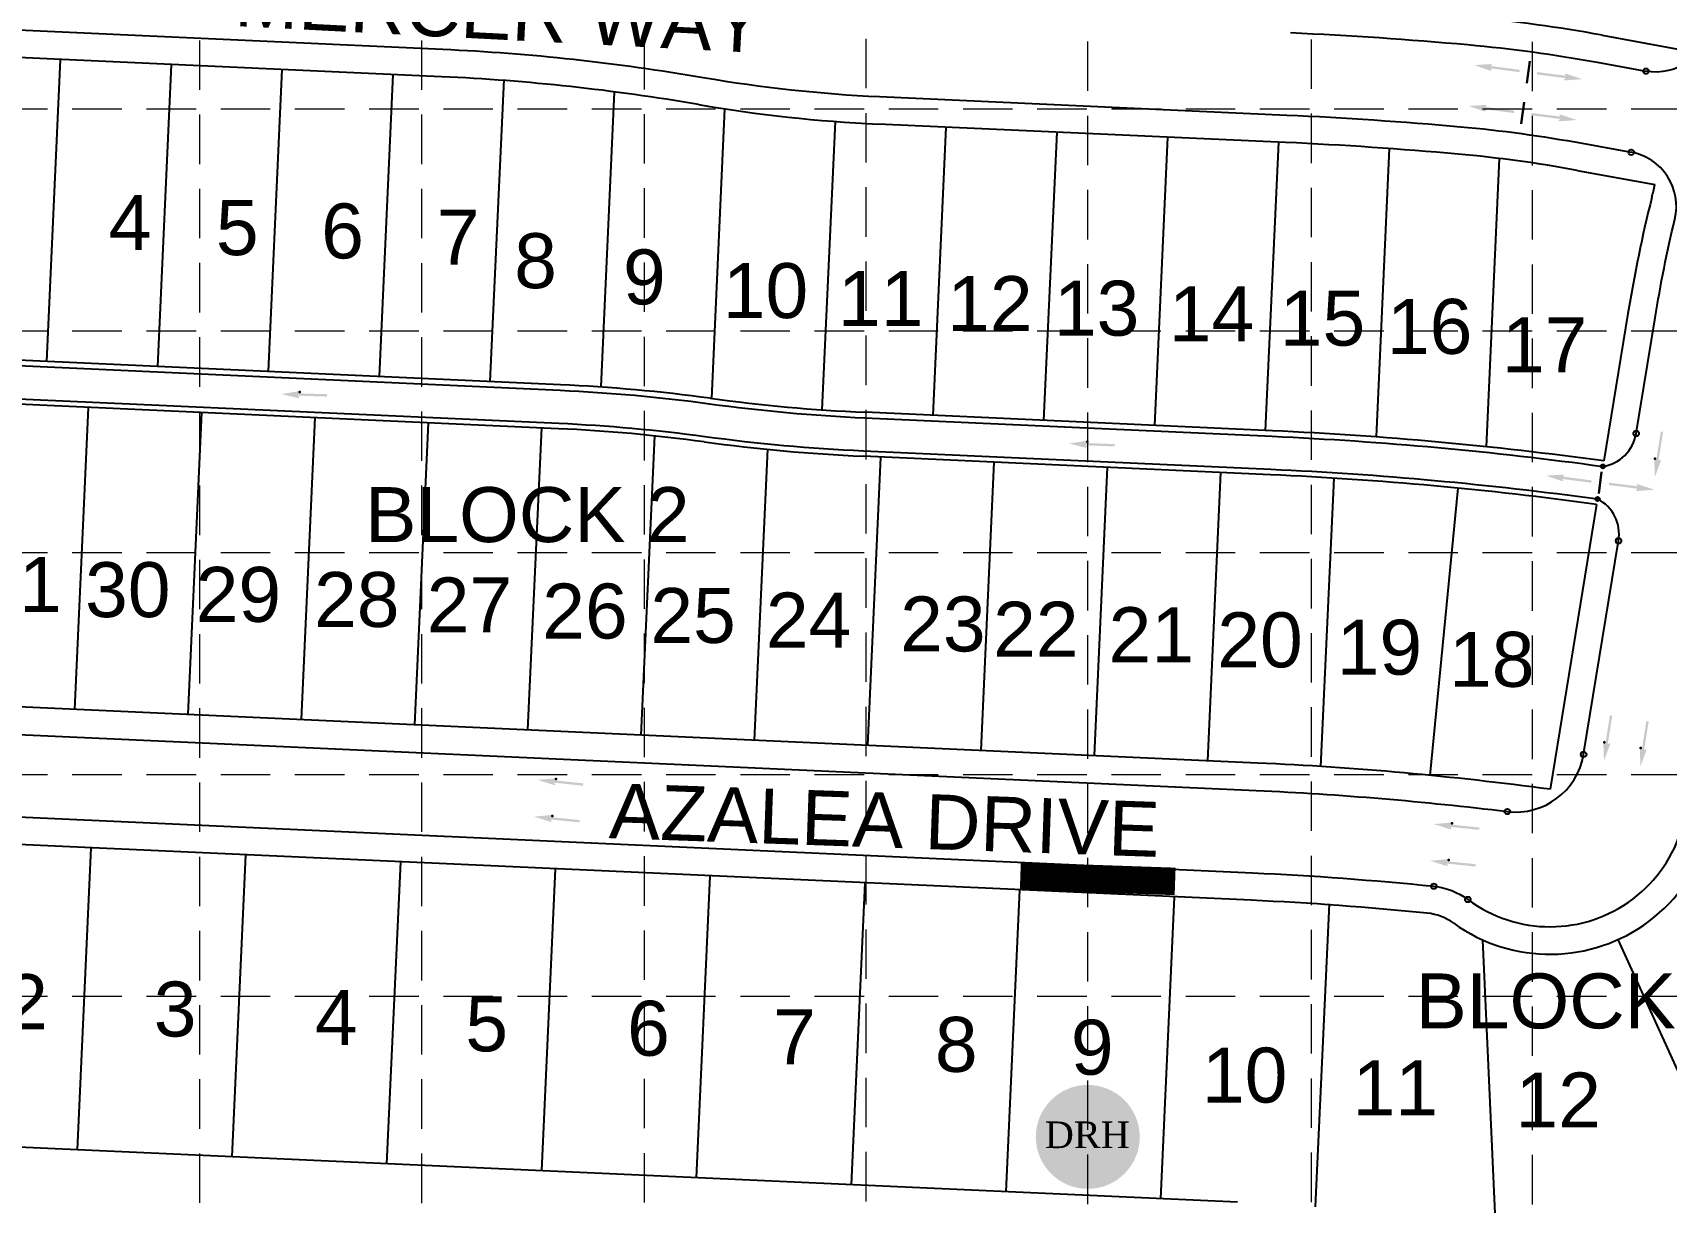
# Model space of a CAD drawing. Header units: feet. Extents: x 10084 to 13321, y 3329 to 8503.
# Drawn here: x 12207 to 12801, y 5357 to 5782 of the extents above; entities that cross this region are included whole.
import ezdxf
from ezdxf.enums import TextEntityAlignment as Align

# ---------------------------------------------------------------- set-up
doc = ezdxf.new("R2010")
doc.units = ezdxf.units.FT
doc.header["$LTSCALE"] = 40
doc.header["$MEASUREMENT"] = 0
for name, pattern in [('( Dashdot )', [1.001, 0.5, -0.25, 0.001, -0.25]), ('DASHED', [0.75, 0.5, -0.25]), ('HIDDEN', [0.375, 0.25, -0.125])]:
    doc.linetypes.add(name, pattern=pattern)
for name, color, linetype in [('BASE', 7, 'Continuous'), ('CURB', 4, 'Continuous'), ('EROSION BLANKETS', 84, 'Continuous'), ('flow arrow', 4, 'Continuous'), ('GRID', 254, 'DASHED'), ('LEGEND', 7, 'Continuous'), ('LOT', 7, 'Continuous'), ('NAME', 6, 'Continuous'), ('ROW', 3, '( Dashdot )')]:
    doc.layers.add(name, color=color, linetype=linetype)
doc.styles.add('DRHorton', font='dutcheb.ttf')
doc.styles.get("Standard").update_dxf_attribs({"font": 'ARIAL.TTF'})

# ---------------------------------------------------------------- blocks, each defined once
blk = doc.blocks.new('DRHorton')
h = blk.add_hatch(color=1)
h.paths.add_polyline_path([(78.7, 25.78, 1), (40.43, 25.78, 1)])
h.paths.add_polyline_path([(42.33, 17.91), (76.5, 17.91), (76.5, 34.87), (42.33, 34.87)], flags=24)
at = {"layer": 'BASE', "color": 176, "style": 'DRHorton'}
blk.add_text('DRH', height=9.814, dxfattribs=at).set_placement((59.39, 21.64), align=Align.CENTER)

msp = doc.modelspace()

# ---------------------------------------------------------------- hatches: boundary and pattern name
at = {"layer": 'flow arrow', "linetype": 'Continuous', "lineweight": 30}
h = msp.add_hatch(color=7, dxfattribs=at)
edge = h.paths.add_edge_path()
edge.add_line((12737.82, 5770.78), (12737.22, 5770.35))
edge.add_line((12737.22, 5770.35), (12747.71, 5768.97))
edge.add_line((12747.71, 5768.97), (12747.6, 5768.12))
edge.add_line((12747.6, 5768.12), (12737.11, 5769.5))
edge.add_line((12737.11, 5769.5), (12737.57, 5768.82))
edge.add_line((12737.57, 5768.82), (12737.57, 5768.82))
edge.add_ellipse((12737.03, 5768.85), major_axis=(0.555, -0.073), ratio=0.285714, start_angle=-125.83153, end_angle=14.49672, ccw=False)
edge.add_line((12736.69, 5768.77), (12736.69, 5768.77))
edge.add_line((12736.69, 5768.77), (12731.16, 5770.68))
edge.add_line((12731.16, 5770.68), (12737, 5771.06))
edge.add_line((12737, 5771.06), (12737, 5771.06))
edge.add_ellipse((12737.29, 5770.89), major_axis=(0.555, -0.073), ratio=0.285714, start_angle=-17.18267, end_angle=124.72693, ccw=False)
edge.add_line((12737.82, 5770.77), (12737.82, 5770.78))
edge.add_line((12737.82, 5770.78), (12737.82, 5770.78))
edge.add_line((12737.82, 5770.78), (12737.82, 5770.78))
h = msp.add_hatch(color=7, dxfattribs=at)
edge = h.paths.add_edge_path()
edge.add_line((12764.09, 5767.37), (12764.56, 5766.8))
edge.add_line((12764.56, 5766.8), (12754.06, 5768.15))
edge.add_line((12754.06, 5768.15), (12753.95, 5767.29))
edge.add_line((12753.95, 5767.29), (12764.45, 5765.95))
edge.add_line((12764.45, 5765.95), (12763.82, 5765.42))
edge.add_line((12763.82, 5765.42), (12763.82, 5765.41))
edge.add_ellipse((12764.36, 5765.3), major_axis=(-0.555, 0.071), ratio=0.285714, start_angle=345.50328, end_angle=485.83153)
edge.add_line((12764.66, 5765.13), (12764.66, 5765.14))
edge.add_line((12764.66, 5765.14), (12770.5, 5765.58))
edge.add_line((12770.5, 5765.58), (12764.95, 5767.43))
edge.add_line((12764.95, 5767.43), (12764.96, 5767.43))
edge.add_ellipse((12764.62, 5767.34), major_axis=(-0.555, 0.071), ratio=0.285714, start_angle=235.27307, end_angle=377.18267)
edge.add_line((12764.09, 5767.36), (12764.09, 5767.37))
edge.add_line((12764.09, 5767.37), (12764.09, 5767.37))
edge.add_line((12764.09, 5767.37), (12764.09, 5767.37))
h = msp.add_hatch(color=7, dxfattribs=at)
edge = h.paths.add_edge_path()
edge.add_line((12735.81, 5755.91), (12735.21, 5755.48))
edge.add_line((12735.21, 5755.48), (12745.71, 5754.11))
edge.add_line((12745.71, 5754.11), (12745.6, 5753.25))
edge.add_line((12745.6, 5753.25), (12735.1, 5754.63))
edge.add_line((12735.1, 5754.63), (12735.57, 5753.96))
edge.add_line((12735.57, 5753.96), (12735.57, 5753.96))
edge.add_ellipse((12735.03, 5753.99), major_axis=(0.555, -0.073), ratio=0.285714, start_angle=-125.83153, end_angle=14.49672, ccw=False)
edge.add_line((12734.68, 5753.9), (12734.69, 5753.9))
edge.add_line((12734.69, 5753.9), (12729.16, 5755.82))
edge.add_line((12729.16, 5755.82), (12734.99, 5756.2))
edge.add_line((12734.99, 5756.2), (12734.99, 5756.2))
edge.add_ellipse((12735.29, 5756.03), major_axis=(0.555, -0.073), ratio=0.285714, start_angle=-17.18267, end_angle=124.72693, ccw=False)
edge.add_line((12735.81, 5755.91), (12735.81, 5755.91))
edge.add_line((12735.81, 5755.91), (12735.81, 5755.91))
edge.add_line((12735.81, 5755.91), (12735.81, 5755.91))
h = msp.add_hatch(color=7, dxfattribs=at)
edge = h.paths.add_edge_path()
edge.add_line((12762.08, 5752.5), (12762.55, 5751.94))
edge.add_line((12762.55, 5751.94), (12752.05, 5753.28))
edge.add_line((12752.05, 5753.28), (12751.94, 5752.43))
edge.add_line((12751.94, 5752.43), (12762.44, 5751.08))
edge.add_line((12762.44, 5751.08), (12761.82, 5750.55))
edge.add_line((12761.82, 5750.55), (12761.82, 5750.55))
edge.add_ellipse((12762.35, 5750.44), major_axis=(-0.555, 0.071), ratio=0.285714, start_angle=345.50328, end_angle=485.83153)
edge.add_line((12762.66, 5750.27), (12762.66, 5750.27))
edge.add_line((12762.66, 5750.27), (12768.49, 5750.71))
edge.add_line((12768.49, 5750.71), (12762.95, 5752.57))
edge.add_line((12762.95, 5752.57), (12762.95, 5752.57))
edge.add_ellipse((12762.62, 5752.48), major_axis=(-0.555, 0.071), ratio=0.285714, start_angle=235.27307, end_angle=377.18267)
edge.add_line((12762.08, 5752.5), (12762.08, 5752.5))
edge.add_line((12762.08, 5752.5), (12762.08, 5752.5))
edge.add_line((12762.08, 5752.5), (12762.08, 5752.5))
h = msp.add_hatch(color=7, dxfattribs=at)
edge = h.paths.add_edge_path()
edge.add_line((12303.89, 5649.78), (12303.36, 5650.4))
edge.add_line((12303.36, 5650.4), (12313.94, 5650.09))
edge.add_line((12313.94, 5650.09), (12313.96, 5650.95))
edge.add_line((12313.96, 5650.95), (12303.38, 5651.26))
edge.add_line((12303.38, 5651.26), (12303.93, 5651.75))
edge.add_line((12303.93, 5651.75), (12303.94, 5651.75))
edge.add_ellipse((12303.4, 5651.81), major_axis=(0.56, -0.017), ratio=0.285714, start_angle=342.81733, end_angle=484.72693)
edge.add_line((12303.09, 5651.95), (12303.09, 5651.95))
edge.add_line((12303.09, 5651.95), (12297.33, 5650.98))
edge.add_line((12297.33, 5650.98), (12303.02, 5649.64))
edge.add_line((12303.02, 5649.64), (12303.01, 5649.64))
edge.add_ellipse((12303.35, 5649.76), major_axis=(0.56, -0.017), ratio=0.285714, start_angle=234.16847, end_angle=374.49672)
edge.add_line((12303.89, 5649.78), (12303.89, 5649.78))
edge.add_line((12303.89, 5649.78), (12303.89, 5649.78))
h = msp.add_hatch(color=7, dxfattribs=at)
edge = h.paths.add_edge_path()
edge.add_line((12590.37, 5631.72), (12589.84, 5632.35))
edge.add_line((12589.84, 5632.35), (12600.42, 5631.93))
edge.add_line((12600.42, 5631.93), (12600.45, 5632.79))
edge.add_line((12600.45, 5632.79), (12589.88, 5633.2))
edge.add_line((12589.88, 5633.2), (12590.43, 5633.68))
edge.add_line((12590.43, 5633.68), (12590.43, 5633.68))
edge.add_ellipse((12589.9, 5633.75), major_axis=(0.56, -0.022), ratio=0.285714, start_angle=342.81733, end_angle=484.72693)
edge.add_line((12589.59, 5633.9), (12589.59, 5633.9))
edge.add_line((12589.59, 5633.9), (12583.81, 5632.99))
edge.add_line((12583.81, 5632.99), (12589.49, 5631.58))
edge.add_line((12589.49, 5631.58), (12589.49, 5631.58))
edge.add_ellipse((12589.82, 5631.7), major_axis=(0.56, -0.022), ratio=0.285714, start_angle=234.16847, end_angle=374.49672)
edge.add_line((12590.37, 5631.72), (12590.37, 5631.72))
edge.add_line((12590.37, 5631.72), (12590.37, 5631.72))
h = msp.add_hatch(color=7, dxfattribs=at)
edge = h.paths.add_edge_path()
edge.add_line((12798.92, 5627.24), (12798.23, 5626.79))
edge.add_line((12798.23, 5626.79), (12799.89, 5637.25))
edge.add_line((12799.89, 5637.25), (12799.04, 5637.38))
edge.add_line((12799.04, 5637.38), (12797.38, 5626.93))
edge.add_line((12797.38, 5626.93), (12796.97, 5627.54))
edge.add_line((12796.97, 5627.54), (12796.97, 5627.54))
edge.add_ellipse((12796.84, 5627.02), major_axis=(0.088, 0.553), ratio=0.285714, start_angle=342.81733, end_angle=484.72693)
edge.add_line((12796.66, 5626.72), (12796.66, 5626.72))
edge.add_line((12796.66, 5626.72), (12796.88, 5620.88))
edge.add_line((12796.88, 5620.88), (12798.95, 5626.36))
edge.add_line((12798.95, 5626.36), (12798.95, 5626.35))
edge.add_ellipse((12798.87, 5626.7), major_axis=(0.088, 0.553), ratio=0.285714, start_angle=234.16847, end_angle=374.49672)
edge.add_line((12798.92, 5627.24), (12798.92, 5627.24))
edge.add_line((12798.92, 5627.24), (12798.92, 5627.24))
h = msp.add_hatch(color=7, dxfattribs=at)
edge = h.paths.add_edge_path()
edge.add_line((12763.98, 5621.39), (12763.38, 5620.97))
edge.add_line((12763.38, 5620.97), (12773.88, 5619.59))
edge.add_line((12773.88, 5619.59), (12773.77, 5618.73))
edge.add_line((12773.77, 5618.73), (12763.27, 5620.11))
edge.add_line((12763.27, 5620.11), (12763.74, 5619.44))
edge.add_line((12763.74, 5619.44), (12763.74, 5619.44))
edge.add_ellipse((12763.2, 5619.47), major_axis=(0.555, -0.073), ratio=0.285714, start_angle=-125.83153, end_angle=14.49672, ccw=False)
edge.add_line((12762.86, 5619.38), (12762.86, 5619.38))
edge.add_line((12762.86, 5619.38), (12757.33, 5621.3))
edge.add_line((12757.33, 5621.3), (12763.16, 5621.68))
edge.add_line((12763.16, 5621.68), (12763.16, 5621.68))
edge.add_ellipse((12763.46, 5621.51), major_axis=(0.555, -0.073), ratio=0.285714, start_angle=-17.18267, end_angle=124.72693, ccw=False)
edge.add_line((12763.99, 5621.39), (12763.98, 5621.39))
edge.add_line((12763.98, 5621.39), (12763.98, 5621.39))
edge.add_line((12763.98, 5621.39), (12763.98, 5621.39))
h = msp.add_hatch(color=7, dxfattribs=at)
edge = h.paths.add_edge_path()
edge.add_line((12790.25, 5617.98), (12790.72, 5617.42))
edge.add_line((12790.72, 5617.42), (12780.23, 5618.76))
edge.add_line((12780.23, 5618.76), (12780.11, 5617.91))
edge.add_line((12780.11, 5617.91), (12790.61, 5616.56))
edge.add_line((12790.61, 5616.56), (12789.99, 5616.03))
edge.add_line((12789.99, 5616.03), (12789.99, 5616.03))
edge.add_ellipse((12790.52, 5615.92), major_axis=(-0.555, 0.071), ratio=0.285714, start_angle=345.50328, end_angle=485.83153)
edge.add_line((12790.83, 5615.75), (12790.83, 5615.75))
edge.add_line((12790.83, 5615.75), (12796.66, 5616.19))
edge.add_line((12796.66, 5616.19), (12791.12, 5618.05))
edge.add_line((12791.12, 5618.05), (12791.12, 5618.05))
edge.add_ellipse((12790.79, 5617.96), major_axis=(-0.555, 0.071), ratio=0.285714, start_angle=235.27307, end_angle=377.18267)
edge.add_line((12790.25, 5617.98), (12790.25, 5617.98))
edge.add_line((12790.25, 5617.98), (12790.25, 5617.98))
edge.add_line((12790.25, 5617.98), (12790.25, 5617.98))
h = msp.add_hatch(color=7, dxfattribs=at)
edge = h.paths.add_edge_path()
edge.add_line((12780.41, 5523.97), (12779.72, 5523.53))
edge.add_line((12779.72, 5523.53), (12781.39, 5533.98))
edge.add_line((12781.39, 5533.98), (12780.54, 5534.11))
edge.add_line((12780.54, 5534.11), (12778.87, 5523.66))
edge.add_line((12778.87, 5523.66), (12778.47, 5524.27))
edge.add_line((12778.47, 5524.27), (12778.46, 5524.27))
edge.add_ellipse((12778.33, 5523.75), major_axis=(0.088, 0.553), ratio=0.285714, start_angle=342.81733, end_angle=484.72693)
edge.add_line((12778.15, 5523.46), (12778.15, 5523.46))
edge.add_line((12778.15, 5523.46), (12778.38, 5517.62))
edge.add_line((12778.38, 5517.62), (12780.44, 5523.09))
edge.add_line((12780.44, 5523.09), (12780.44, 5523.09))
edge.add_ellipse((12780.36, 5523.43), major_axis=(0.088, 0.553), ratio=0.285714, start_angle=234.16847, end_angle=374.49672)
edge.add_line((12780.41, 5523.97), (12780.41, 5523.97))
edge.add_line((12780.41, 5523.97), (12780.41, 5523.97))
h = msp.add_hatch(color=7, dxfattribs=at)
edge = h.paths.add_edge_path()
edge.add_line((12793.67, 5521.92), (12792.98, 5521.47))
edge.add_line((12792.98, 5521.47), (12794.65, 5531.92))
edge.add_line((12794.65, 5531.92), (12793.8, 5532.05))
edge.add_line((12793.8, 5532.05), (12792.13, 5521.61))
edge.add_line((12792.13, 5521.61), (12791.73, 5522.21))
edge.add_line((12791.73, 5522.21), (12791.72, 5522.21))
edge.add_ellipse((12791.59, 5521.69), major_axis=(0.088, 0.553), ratio=0.285714, start_angle=342.81733, end_angle=484.72693)
edge.add_line((12791.41, 5521.4), (12791.41, 5521.4))
edge.add_line((12791.41, 5521.4), (12791.64, 5515.56))
edge.add_line((12791.64, 5515.56), (12793.7, 5521.03))
edge.add_line((12793.7, 5521.03), (12793.7, 5521.03))
edge.add_ellipse((12793.62, 5521.38), major_axis=(0.088, 0.553), ratio=0.285714, start_angle=234.16847, end_angle=374.49672)
edge.add_line((12793.67, 5521.92), (12793.67, 5521.92))
edge.add_line((12793.67, 5521.92), (12793.67, 5521.92))
h = msp.add_hatch(color=7, dxfattribs=at)
edge = h.paths.add_edge_path()
edge.add_line((12396.98, 5508.93), (12396.49, 5509.59))
edge.add_line((12396.49, 5509.59), (12407.02, 5508.51))
edge.add_line((12407.02, 5508.51), (12407.11, 5509.36))
edge.add_line((12407.11, 5509.36), (12396.58, 5510.44))
edge.add_line((12396.58, 5510.44), (12397.17, 5510.89))
edge.add_line((12397.17, 5510.89), (12397.17, 5510.89))
edge.add_ellipse((12396.64, 5510.99), major_axis=(0.557, -0.057), ratio=0.285714, start_angle=342.81733, end_angle=484.72693)
edge.add_line((12396.34, 5511.15), (12396.34, 5511.15))
edge.add_line((12396.34, 5511.15), (12390.52, 5510.61))
edge.add_line((12390.52, 5510.61), (12396.1, 5508.85))
edge.add_line((12396.1, 5508.85), (12396.1, 5508.85))
edge.add_ellipse((12396.43, 5508.94), major_axis=(0.557, -0.057), ratio=0.285714, start_angle=234.16847, end_angle=374.49672)
edge.add_line((12396.98, 5508.93), (12396.98, 5508.93))
edge.add_line((12396.98, 5508.93), (12396.98, 5508.93))
h = msp.add_hatch(color=7, dxfattribs=at)
edge = h.paths.add_edge_path()
edge.add_line((12395.66, 5495.57), (12395.17, 5496.23))
edge.add_line((12395.17, 5496.23), (12405.7, 5495.16))
edge.add_line((12405.7, 5495.16), (12405.79, 5496.01))
edge.add_line((12405.79, 5496.01), (12395.26, 5497.09))
edge.add_line((12395.26, 5497.09), (12395.85, 5497.53))
edge.add_line((12395.85, 5497.53), (12395.85, 5497.53))
edge.add_ellipse((12395.32, 5497.64), major_axis=(0.557, -0.057), ratio=0.285714, start_angle=342.81733, end_angle=484.72693)
edge.add_line((12395.02, 5497.8), (12395.02, 5497.8))
edge.add_line((12395.02, 5497.8), (12389.2, 5497.25))
edge.add_line((12389.2, 5497.25), (12394.78, 5495.5))
edge.add_line((12394.78, 5495.5), (12394.78, 5495.49))
edge.add_ellipse((12395.12, 5495.59), major_axis=(0.557, -0.057), ratio=0.285714, start_angle=234.16847, end_angle=374.49672)
edge.add_line((12395.66, 5495.57), (12395.66, 5495.57))
edge.add_line((12395.66, 5495.57), (12395.66, 5495.57))
h = msp.add_hatch(color=7, dxfattribs=at)
edge = h.paths.add_edge_path()
edge.add_line((12722.96, 5492.86), (12722.48, 5493.52))
edge.add_line((12722.48, 5493.52), (12733.01, 5492.44))
edge.add_line((12733.01, 5492.44), (12733.09, 5493.3))
edge.add_line((12733.09, 5493.3), (12722.56, 5494.38))
edge.add_line((12722.56, 5494.38), (12723.15, 5494.82))
edge.add_line((12723.15, 5494.82), (12723.15, 5494.82))
edge.add_ellipse((12722.62, 5494.92), major_axis=(0.557, -0.057), ratio=0.285714, start_angle=342.81733, end_angle=484.72693)
edge.add_line((12722.32, 5495.09), (12722.32, 5495.08))
edge.add_line((12722.32, 5495.08), (12716.5, 5494.54))
edge.add_line((12716.5, 5494.54), (12722.08, 5492.78))
edge.add_line((12722.08, 5492.78), (12722.08, 5492.78))
edge.add_ellipse((12722.42, 5492.88), major_axis=(0.557, -0.057), ratio=0.285714, start_angle=234.16847, end_angle=374.49672)
edge.add_line((12722.96, 5492.86), (12722.96, 5492.86))
edge.add_line((12722.96, 5492.86), (12722.96, 5492.86))
h = msp.add_hatch(color=7, dxfattribs=at)
edge = h.paths.add_edge_path()
edge.add_line((12721.64, 5479.51), (12721.16, 5480.17))
edge.add_line((12721.16, 5480.17), (12731.69, 5479.09))
edge.add_line((12731.69, 5479.09), (12731.77, 5479.94))
edge.add_line((12731.77, 5479.94), (12721.25, 5481.02))
edge.add_line((12721.25, 5481.02), (12721.83, 5481.46))
edge.add_line((12721.83, 5481.46), (12721.83, 5481.47))
edge.add_ellipse((12721.3, 5481.57), major_axis=(0.557, -0.057), ratio=0.285714, start_angle=342.81733, end_angle=484.72693)
edge.add_line((12721, 5481.73), (12721, 5481.73))
edge.add_line((12721, 5481.73), (12715.18, 5481.19))
edge.add_line((12715.18, 5481.19), (12720.76, 5479.43))
edge.add_line((12720.76, 5479.43), (12720.76, 5479.43))
edge.add_ellipse((12721.1, 5479.52), major_axis=(0.557, -0.057), ratio=0.285714, start_angle=234.16847, end_angle=374.49672)
edge.add_line((12721.64, 5479.51), (12721.64, 5479.51))
edge.add_line((12721.64, 5479.51), (12721.64, 5479.51))

# ---------------------------------------------------------------- linework, layer by layer
at = {"layer": 'CURB', "color": 7}
for p, q in [((12110.99, 5787.57), (12356.01, 5776.45)), ((12775.88, 5771.74), (12793.65, 5768.48)), ((12514.83, 5759.24), (12663.02, 5752.52)), ((12770.47, 5742.23), (12788.3, 5738.96)), ((12790.07, 5636.66), (12796.95, 5678.72)), ((12137.21, 5664.25), (12398.72, 5652.39)), ((12136.67, 5652.26), (12398.17, 5640.4)), ((12509.53, 5642.36), (12657.72, 5635.64)), ((12508.98, 5630.37), (12657.17, 5623.65)), ((12770.96, 5519.88), (12783.68, 5597.61)), ((12123.64, 5530.73), (12651.87, 5506.77)), ((12122.28, 5500.76), (12650.51, 5476.8))]:
    msp.add_line(p, q, dxfattribs=at)
for centre, radius in [((12793.65, 5768.48), 1), ((12788.3, 5738.96), 1), ((12790.07, 5636.66), 1), ((12777.97, 5624.67), 0.75), ((12776.03, 5612.83), 0.75), ((12783.68, 5597.61), 1), ((12770.96, 5519.88), 1), ((12743.24, 5499.11), 1), ((12716.47, 5471.93), 1), ((12728.86, 5467.11), 1)]:
    msp.add_circle(centre, radius, dxfattribs=at)
at = {"layer": 'CURB', "color": 7, "extrusion": (0, 0, -1)}
for centre, radius, start, end in [((-12597.73, 4313), 1471, 92.59686, 95.11632), ((-12797.26, 5788.16), 20, 186.07575, 280.39236), ((-12321.53, 5016.24), 761, 92.59686, 99.77475), ((-12682.98, 5265.19), 515, 95.11632, 100.39242), ((-12597.73, 4313), 1441, 92.59686, 95.11632), ((-12682.98, 5265.19), 485, 95.11632, 100.39242), ((-13305.19, 5595.55), 515, 9.29389, 13.37347), ((-12371.26, 5047.01), 606, 92.59686, 97.74807), ((-12371.26, 5047.01), 594, 92.59686, 97.74807), ((-12597.73, 4313), 1324, 92.59686, 97.82423), ((-12597.73, 4313), 1312, 92.59686, 97.81079), ((-12597.73, 4313), 1195, 92.59687, 96.99405), ((-12597.73, 4313), 1165, 92.59687, 95.84987), ((-12713.92, 5447.06), 25, 95.84987, 126.70358)]:
    msp.add_arc(centre, radius, start, end, dxfattribs=at)
at = {"layer": 'CURB', "color": 7}
for centre, radius, start, end in [((12538.16, 6273.71), 515, 260.22525, 267.40314), ((12784.7, 5719.29), 20, 346.62653, 79.60764), ((12538.16, 6273.71), 632, 262.25193, 267.40314), ((12538.16, 6273.71), 644, 262.25193, 267.40314), ((12775.76, 5639), 14.5, 278.78601, 350.70612), ((12769.37, 5599.95), 14.5, 350.70612, 62.62591), ((12758.75, 5507.19), 50, 233.29642, 20.63253), ((12746.28, 5523.92), 25, 263.00595, 350.70612)]:
    msp.add_arc(centre, radius, start, end, dxfattribs=at)
at = {"layer": 'EROSION BLANKETS', "linetype": 'Continuous', "lineweight": 40, "const_width": 10}
msp.add_lwpolyline([(12622.39, 5473.69), (12566.08, 5475.63)], dxfattribs=at)
at = {"layer": 'flow arrow', "color": 7, "linetype": 'Continuous', "lineweight": 30}
for p, q in [((12750.3, 5764.17), (12751.37, 5772.1)), ((12748.29, 5749.3), (12749.36, 5757.23)), ((12776.46, 5614.79), (12777.53, 5622.71))]:
    msp.add_line(p, q, dxfattribs=at)
for p in [(12303.93, 5651.75), (12590.43, 5633.68), (12796.97, 5627.54), (12778.47, 5524.27), (12791.73, 5522.21), (12397.17, 5510.89), (12395.85, 5497.53), (12723.15, 5494.82), (12721.83, 5481.46)]:
    msp.add_point(p, dxfattribs=at)
at = {"layer": 'GRID', "color": 252, "linetype": 'HIDDEN', "lineweight": 0, "ltscale": 1.8}
for p, q in [((12267.69, 3736.69), (12267.69, 8418.16)), ((12348.4, 3736.68), (12348.4, 8418.16)), ((12429.49, 3736.86), (12429.11, 8418.16)), ((12510.12, 3737.25), (12509.82, 8418.16)), ((12590.76, 3736.28), (12590.53, 8418.16)), ((12672.21, 3737.03), (12671.6, 8419.97)), ((12752.48, 3736.19), (12752.31, 8419.97)), ((10169.24, 5754.74), (13236.21, 5754.74)), ((10169.24, 5674.03), (13236.21, 5674.03)), ((10169.24, 5593.32), (13236.21, 5593.32)), ((10169.24, 5512.61), (13236.21, 5512.61)), ((10169.24, 5431.9), (13236.21, 5431.9))]:
    msp.add_line(p, q, dxfattribs=at)
at = {"layer": 'LOT', "color": 7}
for p, q in [((12212.02, 5662.83), (12217, 5772.75)), ((12252.34, 5661), (12257.32, 5770.92)), ((12292.65, 5659.17), (12297.64, 5769.09)), ((12332.97, 5657.34), (12337.96, 5767.26)), ((12373.29, 5655.55), (12378.28, 5765.43)), ((12413.61, 5653.68), (12418.48, 5760.95)), ((12453.82, 5649.38), (12458.6, 5754.78)), ((12494.03, 5645.26), (12498.79, 5750.19)), ((12534.34, 5643.24), (12539.1, 5748.13)), ((12574.66, 5641.41), (12579.42, 5746.3)), ((12614.98, 5639.58), (12619.74, 5744.47)), ((12655.3, 5637.75), (12660.05, 5742.64)), ((12695.59, 5635.38), (12700.35, 5740.31)), ((12735.59, 5631.81), (12740.35, 5736.71)), ((12227.02, 5646.16), (12222.04, 5536.28)), ((12268.23, 5644.3), (12263.25, 5534.41)), ((12309.44, 5642.43), (12304.46, 5532.54)), ((12350.65, 5640.56), (12345.66, 5530.67)), ((12391.86, 5638.69), (12386.87, 5528.8)), ((12433.02, 5635.78), (12428.08, 5526.93)), ((12474.09, 5630.9), (12469.29, 5525.06)), ((12515.25, 5628.09), (12510.49, 5523.19)), ((12556.46, 5626.22), (12551.7, 5521.33)), ((12597.67, 5624.35), (12592.91, 5519.46)), ((12638.87, 5622.48), (12634.12, 5517.59)), ((12680.07, 5620.41), (12675.32, 5515.5)), ((12715.18, 5512.26), (12725.31, 5616.77)), ((12223.1, 5376.06), (12228.08, 5485.95)), ((12279.4, 5373.51), (12284.38, 5483.4)), ((12335.7, 5370.96), (12340.69, 5480.84)), ((12392, 5368.4), (12396.99, 5478.29)), ((12448.31, 5365.85), (12453.29, 5475.74)), ((12504.61, 5363.3), (12509.59, 5473.18)), ((12560.91, 5360.74), (12565.89, 5470.63)), ((12617.21, 5358.19), (12622.2, 5468.08)), ((12673.5, 5355.25), (12678.5, 5465.52)), ((12739, 5347.49), (12734.32, 5452.39)), ((12826.96, 5356.95), (12783.55, 5452.56))]:
    msp.add_line(p, q, dxfattribs=at)
at = {"layer": 'ROW', "color": 7, "linetype": 'Continuous'}
for p, q in [((12355.56, 5766.46), (12110.54, 5777.58)), ((12777.69, 5781.58), (12805.94, 5776.4)), ((12662.57, 5742.53), (12514.38, 5749.25)), ((12768.67, 5732.4), (12796.92, 5727.22)), ((12787.08, 5680.33), (12778.29, 5626.65)), ((12398.81, 5654.39), (12137.3, 5666.25)), ((12398.08, 5638.41), (12136.58, 5650.27)), ((12657.81, 5637.64), (12509.62, 5644.36)), ((12657.08, 5621.65), (12508.89, 5628.38)), ((12775.71, 5610.85), (12758.75, 5507.19)), ((12652.33, 5516.76), (12124.1, 5540.72)), ((12650.06, 5466.81), (12121.83, 5490.77)), ((12645.08, 5356.93), (12127.82, 5380.39))]:
    msp.add_line(p, q, dxfattribs=at)
for centre, radius, start, end in [((12682.98, 5265.19), 525, 79.60758, 84.88368), ((12321.53, 5016.24), 751, 80.22525, 87.40314), ((12538.16, 6273.71), 525, 260.22525, 267.40314), ((12597.73, 4313), 1431, 84.88368, 87.40314), ((12682.98, 5265.19), 475, 79.60758, 84.88368), ((13305.19, 5595.55), 525, 166.00572, 170.70611), ((12334.87, 5837.37), 475, 346.00572, 346.59062), ((12371.26, 5047.01), 608, 82.25193, 87.40314), ((12538.16, 6273.71), 630, 262.25193, 267.40314), ((12371.26, 5047.01), 592, 82.25193, 87.40314), ((12538.16, 6273.71), 646, 262.25193, 267.40314), ((12597.73, 4313), 1326, 82.17355, 87.40314), ((12597.73, 4313), 1310, 82.19148, 87.40314), ((12758.75, 5507.19), 60, 234.3005, 19.66113), ((12597.73, 4313), 1205, 82.32094, 87.40314), ((12597.73, 4313), 1155, 84.21851, 87.40314), ((12712.06, 5442.23), 20, 54.3005, 84.21851)]:
    msp.add_arc(centre, radius, start, end, dxfattribs=at)

# ---------------------------------------------------------------- block references
at = {"layer": 'LEGEND', "xscale": 0.9878399999938665, "yscale": 0.9878399999943213, "zscale": 0.9878399999942583}
msp.add_blockref('DRHorton', (12531.77, 5355.27), dxfattribs=at)

# ---------------------------------------------------------------- texts
at = {"layer": 'NAME', "color": 7}
for s, rotation, p in [('MERCER WAY', 357.05926, (12280.52, 5794.91)), ('AZALEA DRIVE', 358.03391, (12416.61, 5499.44))]:
    msp.add_text(s, height=20, rotation=rotation, dxfattribs=at).set_placement(p, align=Align.MIDDLE_LEFT)
for s, p in [('4', (12234.49, 5713.39)), ('5', (12273.48, 5711.55)), ('6', (12311.78, 5710.35)), ('7', (12353.83, 5708.06)), ('8', (12381.98, 5699.52)), ('9', (12421.56, 5693.62)), ('10', (12457.85, 5688.64)), ('11', (12499.74, 5685.75)), ('12', (12539.47, 5683.91)), ('13', (12578.3, 5682.25)), ('14', (12620.09, 5680.17)), ('15', (12660.44, 5678.61)), ('16', (12699.42, 5675.62)), ('17', (12741.24, 5668.96)), ('BLOCK 2', (12327.77, 5607.14)), ('31', (12186.32, 5581.73)), ('30', (12225.9, 5579.84)), ('29', (12266.13, 5578.11)), ('28', (12309.18, 5576.27)), ('27', (12350.16, 5574.27)), ('26', (12392.18, 5572.06)), ('25', (12431.5, 5570.44)), ('24', (12473.54, 5568.78)), ('23', (12522.37, 5567.36)), ('22', (12556.19, 5565.44)), ('21', (12598.19, 5563.44)), ('20', (12637.72, 5561.57)), ('19', (12681.16, 5558.89)), ('18', (12722.02, 5554.49)), ('2', (12196.83, 5429.93)), ('3', (12250.88, 5427.26)), ('BLOCK 1', (12709.83, 5430.21)), ('4', (12309.49, 5424.2)), ('5', (12364.21, 5421.85)), ('6', (12423.05, 5420.26)), ('7', (12476.16, 5417.15)), ('8', (12535, 5414.39)), ('9', (12584.46, 5413.36)), ('10', (12632.14, 5403.22)), ('11', (12686.93, 5398.6)), ('12', (12746.2, 5394.16))]:
    msp.add_text(s, height=20, dxfattribs=at).set_placement(p, align=Align.MIDDLE_LEFT)

doc.saveas('drawing.dxf')
